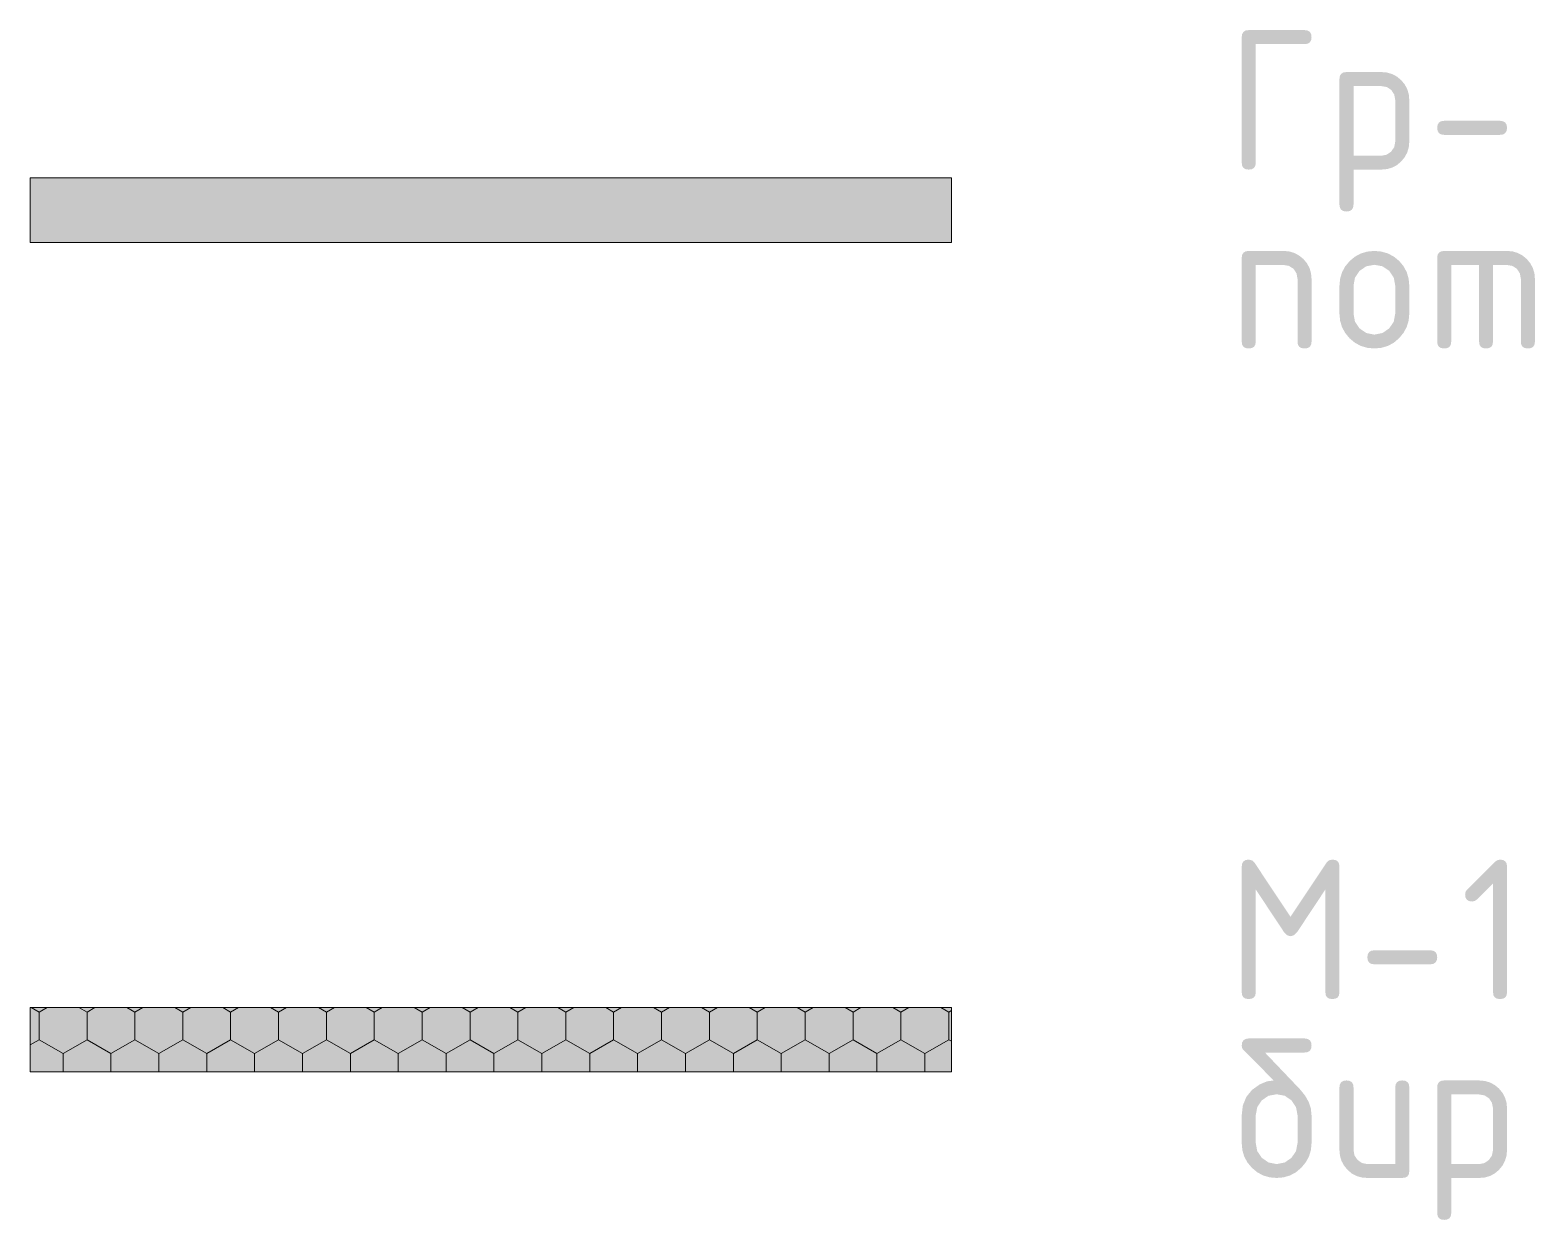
# Model space of a CAD drawing. Header units: millimetres. Extents: x -546 to 1681, y -650 to 1730.
# Drawn here: x 979.78 to 1012.45, y 745.34 to 771.16 of the extents above; entities that cross this region are included whole.
import ezdxf

# ---------------------------------------------------------------- set-up
doc = ezdxf.new("R2010")
doc.units = ezdxf.units.MM

msp = doc.modelspace()

# ---------------------------------------------------------------- hatches: boundary and pattern name
h = msp.add_hatch(color=7)
h.dxf.hatch_style = 2
h.paths.add_polyline_path([(1006.387, 770.85), (1006.387, 768.277), (1006.378, 768.21), (1006.349, 768.164), (1006.302, 768.137), (1006.235, 768.128), (1006.168, 768.137), (1006.121, 768.164), (1006.092, 768.21), (1006.083, 768.277), (1006.083, 771.003), (1006.092, 771.069), (1006.121, 771.117), (1006.168, 771.146), (1006.235, 771.155), (1007.446, 771.155), (1007.513, 771.146), (1007.56, 771.117), (1007.589, 771.069), (1007.598, 771.003), (1007.589, 770.936), (1007.56, 770.888), (1007.513, 770.86), (1007.446, 770.85)])
h = msp.add_hatch(color=7)
h.paths.add_polyline_path([(1008.204, 770.097), (1008.214, 770.161), (1008.242, 770.207), (1008.29, 770.236), (1008.357, 770.245), (1009.114, 770.245), (1009.237, 770.234), (1009.349, 770.201), (1009.451, 770.147), (1009.542, 770.071), (1009.62, 769.978), (1009.675, 769.875), (1009.709, 769.762), (1009.72, 769.64), (1009.72, 768.734), (1009.709, 768.611), (1009.675, 768.499), (1009.62, 768.396), (1009.542, 768.302), (1009.451, 768.225), (1009.349, 768.171), (1009.237, 768.139), (1009.114, 768.128), (1008.509, 768.128), (1008.509, 767.367), (1008.499, 767.302), (1008.471, 767.256), (1008.423, 767.228), (1008.357, 767.218), (1008.29, 767.228), (1008.242, 767.256), (1008.214, 767.302), (1008.204, 767.367)])
h.paths.add_polyline_path([(1008.509, 769.94), (1008.509, 768.429), (1009.114, 768.429), (1009.23, 768.451), (1009.326, 768.518), (1009.393, 768.616), (1009.415, 768.734), (1009.415, 769.64), (1009.393, 769.757), (1009.33, 769.855), (1009.232, 769.92), (1009.114, 769.94)])
h = msp.add_hatch(color=7)
h.dxf.hatch_style = 2
h.paths.add_polyline_path([(1011.689, 768.882), (1010.478, 768.882), (1010.411, 768.891), (1010.364, 768.92), (1010.335, 768.968), (1010.326, 769.034), (1010.335, 769.101), (1010.364, 769.149), (1010.411, 769.177), (1010.478, 769.187), (1011.689, 769.187), (1011.756, 769.177), (1011.803, 769.149), (1011.832, 769.101), (1011.842, 769.034), (1011.832, 768.968), (1011.803, 768.92), (1011.756, 768.891)])
at = {"true_color": 0x6a6a6a}
h = msp.add_hatch(color=251, dxfattribs=at)
h.dxf.hatch_style = 2
h.paths.add_polyline_path([(979.781, 766.546), (979.781, 767.946), (999.782, 767.946), (999.782, 766.546)])
h = msp.add_hatch(color=7)
h.dxf.hatch_style = 2
h.paths.add_polyline_path([(1006.083, 764.394), (1006.083, 766.214), (1006.092, 766.279), (1006.121, 766.325), (1006.168, 766.353), (1006.235, 766.363), (1006.993, 766.363), (1007.113, 766.352), (1007.224, 766.319), (1007.327, 766.264), (1007.42, 766.189), (1007.498, 766.095), (1007.554, 765.992), (1007.587, 765.88), (1007.598, 765.757), (1007.598, 764.394), (1007.589, 764.328), (1007.56, 764.282), (1007.513, 764.255), (1007.446, 764.246), (1007.379, 764.255), (1007.332, 764.282), (1007.303, 764.328), (1007.294, 764.394), (1007.294, 765.757), (1007.272, 765.875), (1007.209, 765.973), (1007.11, 766.038), (1006.993, 766.058), (1006.387, 766.058), (1006.387, 764.394), (1006.378, 764.328), (1006.349, 764.282), (1006.302, 764.255), (1006.235, 764.246), (1006.168, 764.255), (1006.121, 764.282), (1006.092, 764.328)])
h = msp.add_hatch(color=7)
h.paths.add_polyline_path([(1008.204, 764.999), (1008.204, 765.605), (1008.218, 765.757), (1008.259, 765.897), (1008.328, 766.026), (1008.425, 766.143), (1008.541, 766.239), (1008.669, 766.308), (1008.81, 766.349), (1008.962, 766.363), (1009.115, 766.349), (1009.255, 766.309), (1009.383, 766.241), (1009.499, 766.147), (1009.596, 766.03), (1009.665, 765.901), (1009.706, 765.76), (1009.72, 765.605), (1009.72, 764.999), (1009.706, 764.85), (1009.663, 764.711), (1009.593, 764.583), (1009.496, 764.466), (1009.381, 764.369), (1009.253, 764.301), (1009.113, 764.26), (1008.962, 764.246), (1008.81, 764.26), (1008.669, 764.301), (1008.541, 764.369), (1008.425, 764.466), (1008.328, 764.583), (1008.259, 764.711), (1008.218, 764.85)])
h.paths.add_polyline_path([(1009.415, 765.004), (1009.415, 765.609), (1009.383, 765.783), (1009.284, 765.931), (1009.137, 766.03), (1008.962, 766.062), (1008.787, 766.03), (1008.64, 765.931), (1008.541, 765.783), (1008.509, 765.609), (1008.509, 765.004), (1008.541, 764.827), (1008.64, 764.682), (1008.787, 764.581), (1008.962, 764.546), (1009.137, 764.581), (1009.284, 764.682), (1009.383, 764.828)])
h = msp.add_hatch(color=7)
h.dxf.hatch_style = 2
h.paths.add_polyline_path([(1010.478, 766.363), (1011.841, 766.363), (1011.963, 766.352), (1012.074, 766.319), (1012.176, 766.264), (1012.269, 766.189), (1012.346, 766.095), (1012.402, 765.992), (1012.436, 765.88), (1012.447, 765.757), (1012.447, 764.394), (1012.437, 764.328), (1012.409, 764.282), (1012.361, 764.255), (1012.294, 764.246), (1012.227, 764.255), (1012.18, 764.282), (1012.151, 764.328), (1012.142, 764.394), (1012.142, 765.757), (1012.12, 765.875), (1012.057, 765.973), (1011.959, 766.038), (1011.841, 766.058), (1011.537, 766.058), (1011.537, 764.394), (1011.527, 764.328), (1011.499, 764.282), (1011.451, 764.255), (1011.384, 764.246), (1011.32, 764.255), (1011.273, 764.282), (1011.245, 764.328), (1011.236, 764.394), (1011.236, 766.058), (1010.63, 766.058), (1010.63, 764.394), (1010.621, 764.328), (1010.592, 764.282), (1010.545, 764.255), (1010.478, 764.246), (1010.411, 764.255), (1010.364, 764.282), (1010.335, 764.328), (1010.326, 764.394), (1010.326, 766.214), (1010.335, 766.279), (1010.364, 766.325), (1010.411, 766.353)])
h = msp.add_hatch(color=7)
h.dxf.hatch_style = 2
h.paths.add_polyline_path([(1008.051, 753.155), (1008.118, 753.145), (1008.166, 753.117), (1008.194, 753.069), (1008.204, 753.003), (1008.204, 750.276), (1008.194, 750.21), (1008.166, 750.164), (1008.118, 750.137), (1008.051, 750.128), (1007.984, 750.137), (1007.937, 750.164), (1007.908, 750.21), (1007.899, 750.276), (1007.899, 752.507), (1007.285, 751.58), (1007.218, 751.514), (1007.141, 751.491), (1007.068, 751.514), (1007.001, 751.58), (1006.387, 752.507), (1006.387, 750.276), (1006.378, 750.21), (1006.349, 750.164), (1006.302, 750.137), (1006.235, 750.128), (1006.168, 750.137), (1006.121, 750.164), (1006.092, 750.21), (1006.083, 750.276), (1006.083, 753.003), (1006.092, 753.069), (1006.121, 753.117), (1006.168, 753.145), (1006.235, 753.155), (1006.309, 753.136), (1006.366, 753.079), (1007.141, 751.915), (1007.924, 753.087), (1007.978, 753.139)])
h = msp.add_hatch(color=7)
h.dxf.hatch_style = 2
h.paths.add_polyline_path([(1011.538, 752.638), (1011.19, 752.291), (1011.142, 752.257), (1011.085, 752.245), (1011.018, 752.254), (1010.97, 752.283), (1010.941, 752.33), (1010.932, 752.397), (1010.942, 752.455), (1010.974, 752.503), (1011.567, 753.096), (1011.628, 753.14), (1011.69, 753.155), (1011.756, 753.145), (1011.804, 753.117), (1011.832, 753.069), (1011.842, 753.003), (1011.842, 750.276), (1011.832, 750.21), (1011.804, 750.164), (1011.756, 750.137), (1011.69, 750.128), (1011.623, 750.137), (1011.576, 750.164), (1011.547, 750.21), (1011.538, 750.276)])
h = msp.add_hatch(color=7)
h.dxf.hatch_style = 2
h.paths.add_polyline_path([(1010.173, 750.882), (1008.963, 750.882), (1008.896, 750.891), (1008.848, 750.92), (1008.82, 750.967), (1008.81, 751.034), (1008.82, 751.101), (1008.848, 751.148), (1008.896, 751.177), (1008.963, 751.186), (1010.173, 751.186), (1010.24, 751.177), (1010.288, 751.148), (1010.316, 751.101), (1010.326, 751.034), (1010.316, 750.967), (1010.288, 750.92), (1010.24, 750.891)])
at = {"true_color": 0x3dad99}
h = msp.add_hatch(color=135, dxfattribs=at)
h.dxf.hatch_style = 2
h.paths.add_polyline_path([(979.781, 748.546), (979.781, 749.946), (999.782, 749.946), (999.782, 748.546)])
h = msp.add_hatch(color=7)
h.paths.add_polyline_path([(1007.598, 747.605), (1007.598, 746.999), (1007.584, 746.849), (1007.542, 746.71), (1007.471, 746.583), (1007.374, 746.466), (1007.259, 746.369), (1007.131, 746.3), (1006.991, 746.259), (1006.841, 746.246), (1006.688, 746.259), (1006.548, 746.3), (1006.42, 746.369), (1006.303, 746.466), (1006.206, 746.583), (1006.137, 746.71), (1006.096, 746.849), (1006.083, 746.999), (1006.083, 747.609), (1006.107, 747.82), (1006.181, 748.002), (1006.304, 748.155), (1006.477, 748.278), (1006.632, 748.342), (1006.777, 748.362), (1006.112, 749.031), (1006.09, 749.066), (1006.083, 749.12), (1006.092, 749.187), (1006.121, 749.234), (1006.168, 749.263), (1006.235, 749.273), (1007.45, 749.273), (1007.515, 749.263), (1007.561, 749.234), (1007.589, 749.187), (1007.598, 749.12), (1007.589, 749.054), (1007.561, 749.006), (1007.515, 748.977), (1007.45, 748.968), (1006.586, 748.968), (1007.349, 748.168), (1007.457, 748.035), (1007.535, 747.897), (1007.583, 747.754)])
h.paths.add_polyline_path([(1007.294, 747.004), (1007.294, 747.609), (1007.261, 747.783), (1007.162, 747.931), (1007.016, 748.03), (1006.841, 748.062), (1006.666, 748.03), (1006.519, 747.931), (1006.42, 747.783), (1006.387, 747.609), (1006.387, 747.004), (1006.42, 746.827), (1006.519, 746.682), (1006.666, 746.581), (1006.841, 746.546), (1007.016, 746.581), (1007.162, 746.682), (1007.261, 746.828)])
h = msp.add_hatch(color=7)
h.dxf.hatch_style = 2
h.paths.add_polyline_path([(1009.72, 748.214), (1009.72, 746.394), (1009.711, 746.328), (1009.682, 746.282), (1009.634, 746.255), (1009.567, 746.246), (1008.81, 746.246), (1008.688, 746.256), (1008.575, 746.288), (1008.473, 746.342), (1008.382, 746.419), (1008.305, 746.512), (1008.249, 746.615), (1008.215, 746.727), (1008.204, 746.851), (1008.204, 748.214), (1008.214, 748.279), (1008.242, 748.325), (1008.29, 748.353), (1008.357, 748.362), (1008.424, 748.353), (1008.471, 748.325), (1008.5, 748.279), (1008.509, 748.214), (1008.509, 746.851), (1008.531, 746.735), (1008.598, 746.636), (1008.696, 746.569), (1008.81, 746.546), (1009.415, 746.546), (1009.415, 748.214), (1009.425, 748.279), (1009.453, 748.325), (1009.501, 748.353), (1009.567, 748.362), (1009.634, 748.353), (1009.682, 748.325), (1009.711, 748.279)])
h = msp.add_hatch(color=7)
h.paths.add_polyline_path([(1010.326, 748.214), (1010.335, 748.279), (1010.364, 748.325), (1010.412, 748.353), (1010.479, 748.362), (1011.236, 748.362), (1011.358, 748.351), (1011.471, 748.318), (1011.573, 748.264), (1011.664, 748.189), (1011.742, 748.095), (1011.797, 747.992), (1011.831, 747.879), (1011.842, 747.757), (1011.842, 746.851), (1011.831, 746.729), (1011.797, 746.616), (1011.742, 746.513), (1011.664, 746.419), (1011.573, 746.342), (1011.471, 746.288), (1011.358, 746.256), (1011.236, 746.246), (1010.631, 746.246), (1010.631, 745.484), (1010.621, 745.42), (1010.593, 745.373), (1010.545, 745.345), (1010.479, 745.336), (1010.412, 745.345), (1010.364, 745.373), (1010.335, 745.42), (1010.326, 745.484)])
h.paths.add_polyline_path([(1010.631, 748.058), (1010.631, 746.546), (1011.236, 746.546), (1011.352, 746.569), (1011.448, 746.636), (1011.515, 746.734), (1011.537, 746.851), (1011.537, 747.757), (1011.515, 747.875), (1011.452, 747.973), (1011.354, 748.038), (1011.236, 748.058)])

# ---------------------------------------------------------------- linework, layer by layer
at = {"color": 7, "lineweight": 0}
for points in [[(999.782, 767.946), (979.781, 767.946)], [(979.781, 767.946), (979.781, 766.546)], [(999.782, 766.546), (999.782, 767.946)], [(979.781, 766.546), (999.782, 766.546)], [(999.782, 749.946), (979.781, 749.946)], [(979.781, 749.946), (979.781, 748.546)], [(979.977, 749.846), (979.804, 749.946)], [(980.15, 749.946), (979.977, 749.846)], [(979.977, 749.246), (979.977, 749.846)], [(981.017, 749.846), (980.843, 749.946)], [(981.19, 749.946), (981.017, 749.846)], [(981.017, 749.246), (981.017, 749.846)], [(982.057, 749.846), (981.884, 749.946)], [(982.23, 749.946), (982.057, 749.846)], [(982.057, 749.246), (982.057, 749.846)], [(983.096, 749.846), (982.923, 749.946)], [(983.269, 749.946), (983.096, 749.846)], [(983.096, 749.246), (983.096, 749.846)], [(984.135, 749.846), (983.962, 749.946)], [(984.308, 749.946), (984.135, 749.846)], [(984.135, 749.246), (984.135, 749.846)], [(985.174, 749.846), (985.001, 749.946)], [(985.348, 749.946), (985.174, 749.846)], [(985.174, 749.246), (985.174, 749.846)], [(986.214, 749.846), (986.04, 749.946)], [(986.387, 749.946), (986.214, 749.846)], [(986.214, 749.246), (986.214, 749.846)], [(987.253, 749.846), (987.08, 749.946)], [(987.426, 749.946), (987.253, 749.846)], [(987.253, 749.246), (987.253, 749.846)], [(988.292, 749.846), (988.119, 749.946)], [(988.465, 749.946), (988.292, 749.846)], [(988.292, 749.246), (988.292, 749.846)], [(989.331, 749.846), (989.158, 749.946)], [(989.505, 749.946), (989.331, 749.846)], [(989.331, 749.246), (989.331, 749.846)], [(990.371, 749.846), (990.197, 749.946)], [(990.544, 749.946), (990.371, 749.846)], [(990.371, 749.246), (990.371, 749.846)], [(991.41, 749.846), (991.237, 749.946)], [(991.583, 749.946), (991.41, 749.846)], [(991.41, 749.246), (991.41, 749.846)], [(992.449, 749.846), (992.276, 749.946)], [(992.622, 749.946), (992.449, 749.846)], [(992.449, 749.246), (992.449, 749.846)], [(993.488, 749.846), (993.315, 749.946)], [(993.661, 749.946), (993.488, 749.846)], [(993.488, 749.246), (993.488, 749.846)], [(994.528, 749.846), (994.354, 749.946)], [(994.701, 749.946), (994.528, 749.846)], [(994.528, 749.246), (994.528, 749.846)], [(995.567, 749.846), (995.394, 749.946)], [(995.74, 749.946), (995.567, 749.846)], [(995.567, 749.246), (995.567, 749.846)], [(996.606, 749.846), (996.433, 749.946)], [(996.779, 749.946), (996.606, 749.846)], [(996.606, 749.246), (996.606, 749.846)], [(997.645, 749.846), (997.472, 749.946)], [(997.818, 749.946), (997.645, 749.846)], [(997.645, 749.246), (997.645, 749.846)], [(998.684, 749.846), (998.511, 749.946)], [(998.858, 749.946), (998.684, 749.846)], [(998.684, 749.246), (998.684, 749.846)], [(999.724, 749.846), (999.55, 749.946)], [(999.782, 749.88), (999.724, 749.846)], [(999.724, 749.246), (999.724, 749.846)], [(999.782, 748.546), (999.782, 749.946)], [(979.977, 749.246), (979.781, 749.133)], [(980.497, 748.946), (979.977, 749.246)], [(981.017, 749.246), (980.497, 748.946)], [(981.537, 748.946), (981.017, 749.246)], [(982.057, 749.246), (981.537, 748.946)], [(982.576, 748.946), (982.057, 749.246)], [(983.096, 749.246), (982.576, 748.946)], [(983.616, 748.946), (983.096, 749.246)], [(984.135, 749.246), (983.616, 748.946)], [(984.655, 748.946), (984.135, 749.246)], [(985.174, 749.246), (984.655, 748.946)], [(985.694, 748.946), (985.174, 749.246)], [(986.214, 749.246), (985.694, 748.946)], [(986.733, 748.946), (986.214, 749.246)], [(987.253, 749.246), (986.733, 748.946)], [(987.773, 748.946), (987.253, 749.246)], [(988.292, 749.246), (987.773, 748.946)], [(988.812, 748.946), (988.292, 749.246)], [(989.331, 749.246), (988.812, 748.946)], [(989.851, 748.946), (989.331, 749.246)], [(990.371, 749.246), (989.851, 748.946)], [(990.89, 748.946), (990.371, 749.246)], [(991.41, 749.246), (990.89, 748.946)], [(991.929, 748.946), (991.41, 749.246)], [(992.449, 749.246), (991.929, 748.946)], [(992.969, 748.946), (992.449, 749.246)], [(993.488, 749.246), (992.969, 748.946)], [(994.008, 748.946), (993.488, 749.246)], [(994.528, 749.246), (994.008, 748.946)], [(995.047, 748.946), (994.528, 749.246)], [(995.567, 749.246), (995.047, 748.946)], [(996.086, 748.946), (995.567, 749.246)], [(996.606, 749.246), (996.086, 748.946)], [(997.126, 748.946), (996.606, 749.246)], [(997.645, 749.246), (997.126, 748.946)], [(998.165, 748.946), (997.645, 749.246)], [(998.684, 749.246), (998.165, 748.946)], [(999.204, 748.946), (998.684, 749.246)], [(999.724, 749.246), (999.204, 748.946)], [(999.782, 749.212), (999.724, 749.246)], [(980.497, 748.546), (980.497, 748.946)], [(981.537, 748.546), (981.537, 748.946)], [(982.576, 748.546), (982.576, 748.946)], [(983.616, 748.546), (983.616, 748.946)], [(984.655, 748.546), (984.655, 748.946)], [(985.694, 748.546), (985.694, 748.946)], [(986.733, 748.546), (986.733, 748.946)], [(987.773, 748.546), (987.773, 748.946)], [(988.812, 748.546), (988.812, 748.946)], [(989.851, 748.546), (989.851, 748.946)], [(990.89, 748.546), (990.89, 748.946)], [(991.929, 748.546), (991.929, 748.946)], [(992.969, 748.546), (992.969, 748.946)], [(994.008, 748.546), (994.008, 748.946)], [(995.047, 748.546), (995.047, 748.946)], [(996.086, 748.546), (996.086, 748.946)], [(997.126, 748.546), (997.126, 748.946)], [(998.165, 748.546), (998.165, 748.946)], [(999.204, 748.546), (999.204, 748.946)], [(979.781, 748.546), (999.782, 748.546)]]:
    msp.add_lwpolyline(points, dxfattribs=at)

doc.saveas('drawing.dxf')
